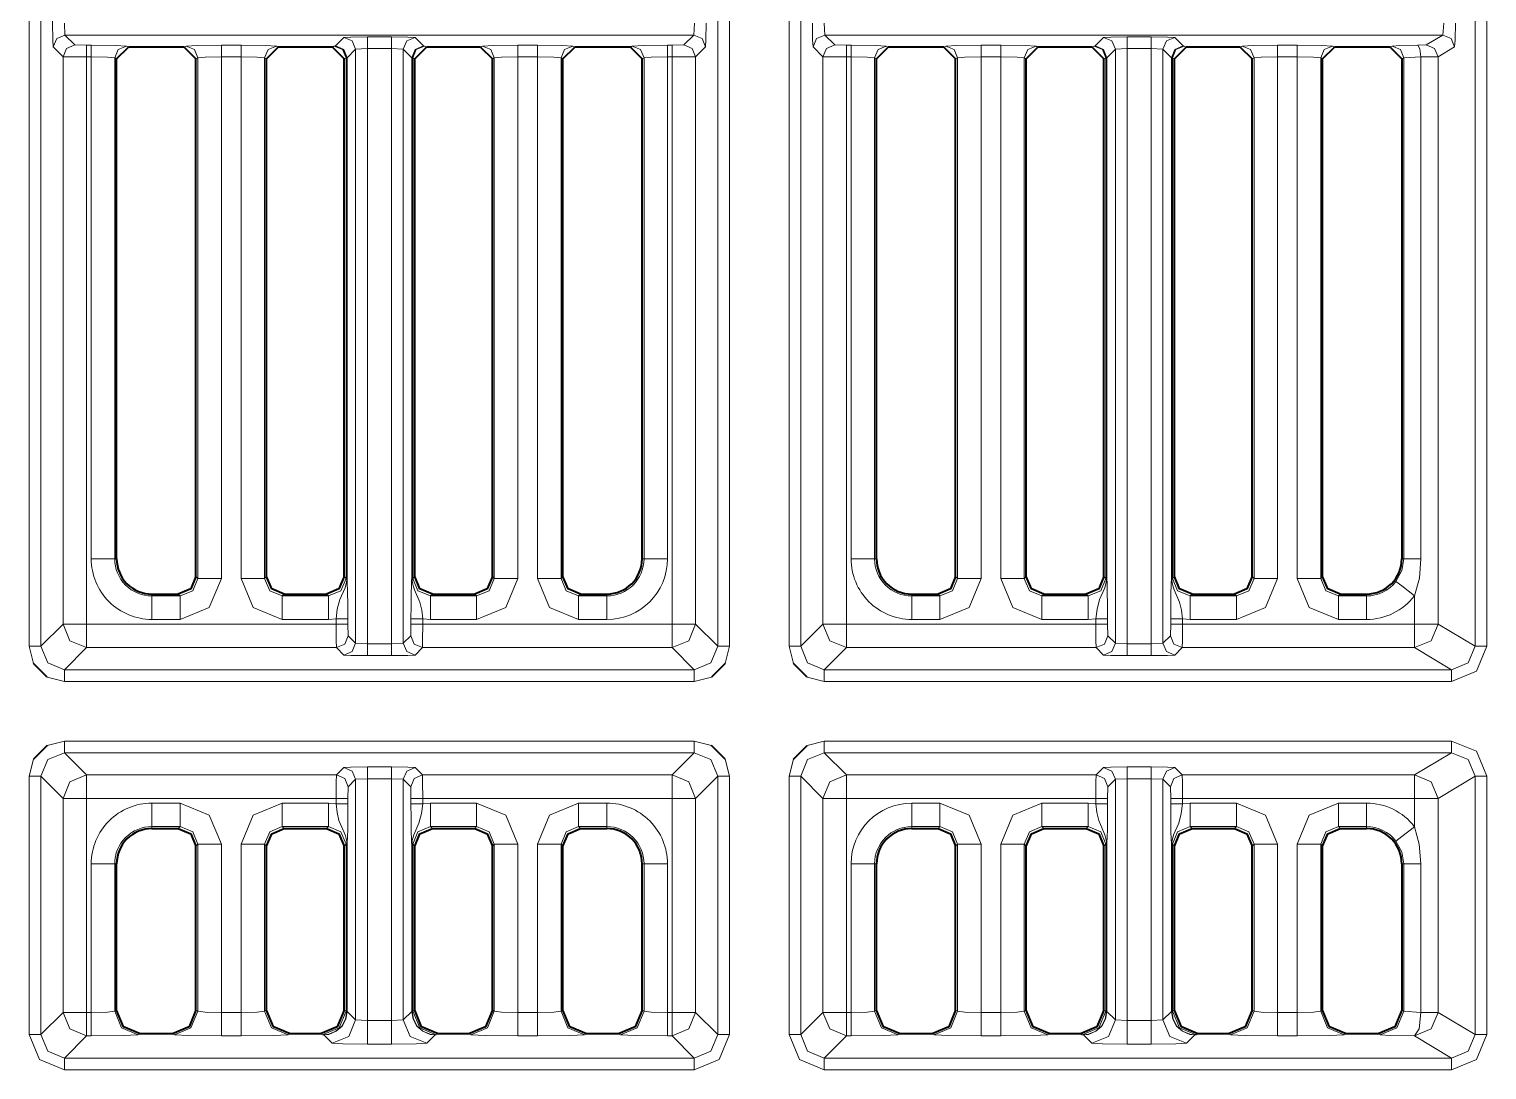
# Model space of a CAD drawing. Header units: millimetres. Extents: x 0 to 2941, y -405 to 1422.
# Drawn here: x 484.1 to 546, y 273.5 to 317.7 of the extents above; entities that cross this region are included whole.
import ezdxf

# ---------------------------------------------------------------- set-up
doc = ezdxf.new("R2010")
doc.units = ezdxf.units.MM
doc.layers.add('FINE', color=9, linetype='Continuous')
doc.layers.add('OUTLINE', color=7, linetype='Continuous')

msp = doc.modelspace()

# ---------------------------------------------------------------- linework, layer by layer
at = {"layer": 'FINE', "lineweight": 9}
for p, q in [((513.354, 346.178), (513.354, 291.453)), ((513.853, 291.453), (513.853, 346.033)), ((516.38, 346.033), (516.38, 291.453)), ((516.88, 291.453), (516.88, 346.178)), ((545.544, 346.179), (545.544, 291.452)), ((546.044, 291.452), (546.044, 346.179)), ((485.603, 317.428), (485.578, 317.927)), ((512.356, 317.927), (512.33, 317.428)), ((517.903, 317.428), (517.878, 317.927)), ((544.213, 317.927), (544.171, 317.428)), ((497.457, 317.323), (497.1, 316.966)), ((499.483, 317.348), (498.457, 317.348)), ((500.839, 316.966), (500.482, 317.323)), ((517.903, 317.428), (544.171, 317.428)), ((518.323, 317.008), (517.903, 317.428)), ((529.752, 317.323), (529.395, 316.966)), ((531.777, 317.348), (530.751, 317.348)), ((544.171, 317.428), (543.47, 317.008)), ((485.103, 316.928), (485.523, 316.508)), ((486.523, 316.995), (486.023, 317.008)), ((486.719, 316.995), (486.523, 316.995)), ((488.298, 316.917), (488.216, 316.958)), ((490.752, 316.958), (490.67, 316.917)), ((493.09, 316.995), (492.25, 316.995)), ((494.67, 316.917), (494.588, 316.958)), ((497.052, 316.958), (496.97, 316.917)), ((497.1, 316.966), (497.052, 316.958)), ((497.957, 316.823), (498.457, 316.849)), ((498.457, 291.556), (498.457, 316.849)), ((498.457, 316.849), (499.483, 316.849)), ((499.483, 316.849), (499.483, 291.556)), ((499.483, 316.849), (499.982, 316.823)), ((500.888, 316.958), (500.839, 316.966)), ((500.97, 316.917), (500.888, 316.958)), ((503.352, 316.958), (503.27, 316.917)), ((505.69, 316.995), (504.85, 316.995)), ((507.27, 316.917), (507.187, 316.958)), ((509.717, 316.958), (509.635, 316.917)), ((511.41, 316.995), (511.215, 316.995)), ((517.403, 316.928), (517.823, 316.508)), ((523.046, 316.958), (522.964, 316.917)), ((525.384, 316.995), (524.544, 316.995)), ((529.346, 316.958), (529.264, 316.917)), ((529.395, 316.966), (529.346, 316.958)), ((530.252, 316.823), (530.751, 316.849)), ((530.751, 291.556), (530.751, 316.849)), ((530.751, 316.849), (531.777, 316.849)), ((531.777, 316.849), (532.277, 316.823)), ((532.277, 291.582), (532.277, 316.823)), ((532.277, 316.823), (532.634, 316.466)), ((535.646, 316.958), (535.564, 316.917)), ((537.984, 316.995), (537.144, 316.995)), ((539.564, 316.917), (539.482, 316.958)), ((542.015, 316.96), (541.929, 316.917)), ((543.47, 317.008), (543.106, 316.995)), ((543.97, 316.507), (544.67, 316.928)), ((486.523, 316.495), (486.719, 316.495)), ((486.523, 292.397), (486.523, 316.495)), ((486.719, 316.495), (486.719, 295.172)), ((492.25, 316.495), (493.09, 316.495)), ((492.25, 294.34), (492.25, 316.495)), ((493.09, 316.495), (493.09, 294.34)), ((497.551, 316.458), (497.583, 316.466)), ((497.583, 316.466), (497.583, 294.34)), ((497.6, 294.34), (497.6, 316.466)), ((500.356, 294.34), (500.356, 316.466)), ((500.356, 316.466), (500.388, 316.458)), ((500.388, 316.458), (500.47, 316.417)), ((504.85, 294.34), (504.85, 316.495)), ((504.85, 316.495), (505.69, 316.495)), ((505.69, 316.495), (505.69, 294.34)), ((506.688, 316.458), (506.77, 316.417)), ((510.135, 316.417), (510.216, 316.458)), ((510.216, 316.458), (510.216, 295.172)), ((511.215, 316.495), (511.41, 316.495)), ((511.215, 295.172), (511.215, 316.495)), ((511.41, 316.495), (511.41, 292.397)), ((512.41, 292.397), (512.41, 316.508)), ((517.823, 316.508), (517.823, 292.397)), ((518.823, 316.495), (519.019, 316.495)), ((523.464, 316.417), (523.546, 316.458)), ((523.546, 316.458), (523.546, 294.34)), ((525.384, 316.495), (525.384, 294.34)), ((526.383, 294.34), (526.383, 316.458)), ((526.383, 316.458), (526.464, 316.417)), ((529.846, 316.458), (529.878, 316.466)), ((529.878, 316.466), (529.878, 294.34)), ((529.894, 294.34), (529.894, 316.466)), ((532.634, 316.466), (532.634, 294.34)), ((532.651, 294.34), (532.651, 316.466)), ((532.651, 316.466), (532.683, 316.458)), ((536.064, 316.417), (536.146, 316.458)), ((536.146, 316.458), (536.146, 294.34)), ((537.144, 294.34), (537.144, 316.495)), ((537.144, 316.495), (537.984, 316.495)), ((537.984, 316.495), (537.984, 294.34)), ((542.429, 316.417), (542.515, 316.46)), ((542.515, 316.46), (543.242, 316.496)), ((542.515, 316.46), (542.515, 295.172)), ((543.242, 316.496), (543.97, 316.507)), ((543.242, 295.172), (543.242, 316.496)), ((543.97, 292.397), (543.97, 316.507)), ((510.216, 295.172), (510.135, 295.172)), ((542.515, 295.172), (542.429, 295.172)), ((491.251, 294.34), (491.17, 294.421)), ((494.17, 294.421), (494.088, 294.34)), ((497.551, 294.34), (497.47, 294.421)), ((503.851, 294.34), (503.77, 294.421)), ((523.546, 294.34), (523.464, 294.421)), ((526.464, 294.421), (526.383, 294.34)), ((529.846, 294.34), (529.764, 294.421)), ((532.764, 294.421), (532.683, 294.34)), ((536.146, 294.34), (536.064, 294.421)), ((539.064, 294.421), (538.983, 294.34)), ((489.299, 293.591), (489.299, 293.672)), ((490.502, 293.591), (489.299, 293.591)), ((490.421, 293.672), (490.502, 293.591)), ((494.837, 293.591), (494.919, 293.672)), ((496.802, 293.591), (494.837, 293.591)), ((496.721, 293.672), (496.802, 293.591)), ((501.137, 293.591), (501.219, 293.672)), ((503.102, 293.591), (501.137, 293.591)), ((503.021, 293.672), (503.102, 293.591)), ((507.437, 293.591), (507.519, 293.672)), ((508.635, 293.591), (507.437, 293.591)), ((508.635, 293.672), (508.635, 293.591)), ((521.599, 293.591), (521.599, 293.672)), ((522.797, 293.591), (521.599, 293.591)), ((522.715, 293.672), (522.797, 293.591)), ((527.132, 293.591), (527.213, 293.672)), ((529.097, 293.591), (527.132, 293.591)), ((529.015, 293.672), (529.097, 293.591)), ((533.432, 293.591), (533.513, 293.672)), ((539.732, 293.591), (539.813, 293.672)), ((542.971, 293.595), (542.971, 292.397)), ((489.299, 292.592), (490.502, 292.592)), ((494.837, 292.592), (496.802, 292.592)), ((496.802, 292.592), (497.129, 292.623)), ((497.129, 292.623), (497.129, 292.397)), ((497.629, 292.397), (497.629, 292.623)), ((500.31, 292.623), (500.31, 292.397)), ((500.81, 292.397), (500.81, 292.623)), ((500.81, 292.623), (501.137, 292.592)), ((507.437, 292.592), (508.635, 292.592)), ((529.424, 292.623), (529.424, 292.397)), ((529.923, 292.397), (529.923, 292.623)), ((532.605, 292.623), (532.605, 292.397)), ((533.105, 292.623), (533.432, 292.592)), ((533.105, 292.397), (533.105, 292.623)), ((533.432, 292.592), (535.397, 292.592)), ((539.732, 292.592), (540.929, 292.592)), ((485.523, 292.397), (484.579, 291.453)), ((497.129, 292.397), (486.523, 292.397)), ((497.642, 291.897), (497.629, 292.397)), ((497.957, 291.582), (497.642, 291.897)), ((500.31, 292.397), (500.298, 291.897)), ((511.41, 292.397), (500.81, 292.397)), ((513.354, 291.453), (512.41, 292.397)), ((517.823, 292.397), (516.88, 291.453)), ((529.936, 291.897), (529.923, 292.397)), ((530.252, 291.582), (529.936, 291.897)), ((532.592, 291.897), (532.277, 291.582)), ((532.605, 292.397), (532.592, 291.897)), ((542.971, 292.397), (533.105, 292.397)), ((545.544, 291.452), (543.97, 292.397)), ((497.142, 291.397), (497.457, 291.082)), ((498.457, 291.556), (497.957, 291.582)), ((499.483, 291.556), (498.457, 291.556)), ((499.982, 291.582), (499.483, 291.556)), ((500.482, 291.082), (500.797, 291.397)), ((500.797, 291.397), (511.41, 291.397)), ((511.41, 291.397), (512.354, 290.453)), ((513.665, 290.726), (513.853, 291.453)), ((516.38, 291.453), (516.568, 290.726)), ((517.879, 290.453), (518.823, 291.397)), ((518.823, 291.397), (529.436, 291.397)), ((529.436, 291.397), (529.752, 291.082)), ((530.751, 291.556), (530.252, 291.582)), ((532.277, 291.582), (531.777, 291.556)), ((532.777, 291.082), (533.092, 291.397)), ((533.092, 291.397), (542.971, 291.397)), ((542.971, 291.397), (544.544, 290.453)), ((498.457, 291.056), (499.483, 291.056)), ((530.751, 291.056), (531.777, 291.056)), ((484.852, 290.141), (485.579, 289.954)), ((512.354, 290.453), (485.579, 290.453)), ((512.354, 289.954), (513.081, 290.141)), ((517.152, 290.141), (517.879, 289.954)), ((544.544, 290.453), (517.879, 290.453)), ((485.579, 289.954), (512.354, 289.954)), ((517.879, 289.954), (544.544, 289.954)), ((486.523, 285.984), (485.579, 286.927)), ((485.579, 286.927), (512.354, 286.927)), ((512.354, 286.927), (511.41, 285.984)), ((513.081, 287.239), (512.354, 287.427)), ((517.879, 287.427), (517.152, 287.239)), ((544.544, 287.427), (517.879, 287.427)), ((544.544, 286.927), (542.971, 285.984)), ((484.268, 286.655), (484.08, 285.928)), ((497.457, 286.299), (497.142, 285.984)), ((499.483, 286.325), (498.457, 286.325)), ((500.797, 285.984), (500.482, 286.299)), ((513.853, 285.928), (513.665, 286.655)), ((516.568, 286.655), (516.38, 285.928)), ((529.752, 286.299), (529.436, 285.984)), ((531.777, 286.325), (530.751, 286.325)), ((533.092, 285.984), (532.777, 286.299)), ((484.08, 285.928), (484.08, 274.953)), ((497.142, 285.984), (486.523, 285.984)), ((497.642, 285.484), (497.957, 285.799)), ((497.957, 285.799), (498.457, 285.825)), ((497.957, 285.799), (497.957, 275.581)), ((498.457, 275.543), (498.457, 285.825)), ((498.457, 285.825), (499.483, 285.825)), ((499.483, 285.825), (499.483, 275.543)), ((499.483, 285.825), (499.982, 285.799)), ((499.982, 285.799), (500.298, 285.484)), ((499.982, 275.581), (499.982, 285.799)), ((511.41, 285.984), (500.797, 285.984)), ((512.41, 284.984), (513.354, 285.928)), ((513.354, 285.928), (513.354, 274.953)), ((513.853, 274.953), (513.853, 285.928)), ((516.38, 285.928), (516.38, 274.953)), ((529.436, 285.984), (518.823, 285.984)), ((529.936, 285.484), (530.252, 285.799)), ((530.252, 285.799), (530.751, 285.825)), ((530.252, 285.799), (530.252, 275.581)), ((530.751, 285.825), (531.777, 285.825)), ((530.751, 275.543), (530.751, 285.825)), ((531.777, 285.825), (531.777, 275.543)), ((531.777, 285.825), (532.277, 285.799)), ((532.277, 285.799), (532.592, 285.484)), ((532.277, 275.581), (532.277, 285.799)), ((542.971, 285.984), (533.092, 285.984)), ((545.544, 285.928), (545.544, 274.952)), ((546.044, 274.952), (546.044, 285.928)), ((500.298, 285.484), (500.31, 284.984)), ((529.923, 284.984), (529.936, 285.484)), ((532.592, 285.484), (532.605, 284.984)), ((485.523, 284.984), (485.523, 275.897)), ((486.523, 284.984), (497.129, 284.984)), ((486.523, 275.897), (486.523, 284.984)), ((490.502, 284.788), (489.299, 284.788)), ((496.802, 284.788), (494.837, 284.788)), ((497.129, 284.757), (496.802, 284.788)), ((497.129, 284.984), (497.129, 284.757)), ((500.31, 284.984), (500.31, 284.757)), ((500.81, 284.757), (500.81, 284.984)), ((508.635, 284.788), (507.437, 284.788)), ((512.41, 275.897), (512.41, 284.984)), ((517.823, 284.984), (517.823, 275.897)), ((529.097, 284.788), (527.132, 284.788)), ((529.424, 284.757), (529.097, 284.788)), ((529.424, 284.984), (529.424, 284.757)), ((529.923, 284.757), (529.923, 284.984)), ((533.105, 284.757), (533.105, 284.984)), ((533.432, 284.788), (533.105, 284.757)), ((535.397, 284.788), (533.432, 284.788)), ((540.929, 284.788), (539.732, 284.788)), ((490.502, 283.79), (490.421, 283.708)), ((494.919, 283.708), (494.837, 283.79)), ((494.837, 283.79), (496.802, 283.79)), ((496.802, 283.79), (496.721, 283.708)), ((501.219, 283.708), (501.137, 283.79)), ((501.137, 283.79), (503.102, 283.79)), ((503.102, 283.79), (503.021, 283.708)), ((507.519, 283.708), (507.437, 283.79)), ((507.437, 283.79), (508.635, 283.79)), ((508.635, 283.79), (508.635, 283.708)), ((527.213, 283.708), (527.132, 283.79)), ((539.813, 283.708), (539.732, 283.79)), ((539.732, 283.79), (540.929, 283.79)), ((540.929, 283.79), (540.929, 283.708)), ((491.17, 282.959), (491.251, 283.041)), ((491.251, 283.041), (491.251, 275.946)), ((492.25, 275.897), (492.25, 283.041)), ((493.09, 283.041), (493.09, 275.897)), ((494.088, 283.041), (494.17, 282.959)), ((494.088, 275.946), (494.088, 283.041)), ((497.583, 283.041), (497.583, 275.939)), ((497.6, 275.939), (497.6, 283.041)), ((500.34, 283.041), (500.34, 275.939)), ((500.388, 275.946), (500.388, 283.041)), ((500.388, 283.041), (500.47, 282.959)), ((503.77, 282.959), (503.851, 283.041)), ((503.851, 283.041), (503.851, 275.946)), ((506.688, 283.041), (506.77, 282.959)), ((506.688, 275.946), (506.688, 283.041)), ((523.464, 282.959), (523.546, 283.041)), ((525.384, 283.041), (525.384, 275.897)), ((529.764, 282.959), (529.846, 283.041)), ((529.846, 283.041), (529.846, 275.946)), ((529.878, 283.041), (529.878, 275.939)), ((529.894, 275.939), (529.894, 283.041)), ((532.634, 283.041), (532.634, 275.939)), ((532.651, 275.939), (532.651, 283.041)), ((532.683, 283.041), (532.764, 282.959)), ((532.683, 275.946), (532.683, 283.041)), ((536.064, 282.959), (536.146, 283.041)), ((536.146, 283.041), (536.146, 275.946)), ((537.984, 283.041), (537.984, 275.897)), ((538.983, 283.041), (539.064, 282.959)), ((538.983, 275.946), (538.983, 283.041)), ((486.719, 282.208), (486.719, 275.897)), ((487.717, 282.208), (487.799, 282.208)), ((487.717, 275.946), (487.717, 282.208)), ((510.135, 282.208), (510.216, 282.208)), ((510.216, 282.208), (510.216, 275.946)), ((519.019, 282.208), (519.019, 275.897)), ((520.017, 282.208), (520.099, 282.208)), ((520.017, 275.946), (520.017, 282.208)), ((542.429, 282.208), (542.515, 282.208)), ((542.515, 282.208), (542.515, 275.944)), ((543.242, 275.897), (543.242, 282.208)), ((485.523, 275.897), (484.579, 274.953)), ((486.719, 275.897), (486.523, 275.897)), ((487.799, 275.987), (487.717, 275.946)), ((491.251, 275.946), (491.17, 275.987)), ((493.09, 275.897), (492.25, 275.897)), ((494.17, 275.987), (494.088, 275.946)), ((497.551, 275.946), (497.47, 275.987)), ((497.583, 275.935), (497.551, 275.946)), ((497.583, 275.939), (497.583, 275.935)), ((497.6, 275.933), (497.6, 275.939)), ((497.957, 275.581), (497.6, 275.939)), ((500.34, 275.939), (499.982, 275.581)), ((500.388, 275.946), (500.356, 275.935)), ((500.356, 275.935), (500.356, 275.939)), ((500.47, 275.987), (500.388, 275.946)), ((503.851, 275.946), (503.77, 275.987)), ((506.77, 275.987), (506.688, 275.946)), ((510.216, 275.946), (510.135, 275.987)), ((513.354, 274.953), (512.41, 275.897)), ((517.823, 275.897), (516.88, 274.953)), ((519.019, 275.897), (518.823, 275.897)), ((520.099, 275.987), (520.017, 275.946)), ((526.464, 275.987), (526.383, 275.946)), ((529.846, 275.946), (529.764, 275.987)), ((530.252, 275.581), (529.894, 275.939)), ((532.634, 275.939), (532.277, 275.581)), ((532.634, 275.939), (532.634, 275.933)), ((532.683, 275.946), (532.651, 275.935)), ((532.651, 275.935), (532.651, 275.939)), ((532.764, 275.987), (532.683, 275.946)), ((536.146, 275.946), (536.064, 275.987)), ((539.064, 275.987), (538.983, 275.946)), ((542.515, 275.944), (542.429, 275.987)), ((543.242, 275.897), (542.515, 275.944)), ((545.544, 274.952), (543.97, 275.897)), ((498.457, 275.543), (497.957, 275.581)), ((499.483, 275.543), (498.457, 275.543)), ((499.982, 275.581), (499.483, 275.543)), ((530.751, 275.543), (530.252, 275.581)), ((531.777, 275.543), (530.751, 275.543)), ((532.277, 275.581), (531.777, 275.543)), ((486.523, 274.897), (486.719, 274.897)), ((488.716, 274.947), (488.799, 274.988)), ((490.17, 274.988), (490.252, 274.947)), ((492.25, 274.897), (493.09, 274.897)), ((495.087, 274.947), (495.17, 274.988)), ((496.47, 274.988), (496.552, 274.947)), ((496.552, 274.947), (496.601, 274.937)), ((496.601, 274.937), (496.957, 274.582)), ((498.457, 274.543), (499.483, 274.543)), ((500.982, 274.582), (501.338, 274.937)), ((501.338, 274.937), (501.387, 274.947)), ((501.387, 274.947), (501.47, 274.988)), ((502.77, 274.988), (502.852, 274.947)), ((504.85, 274.897), (505.69, 274.897)), ((507.687, 274.947), (507.77, 274.988)), ((509.135, 274.988), (509.217, 274.947)), ((511.215, 274.897), (511.41, 274.897)), ((511.41, 274.897), (512.354, 273.953)), ((517.879, 273.953), (518.823, 274.897)), ((521.016, 274.947), (521.099, 274.988)), ((522.464, 274.988), (522.547, 274.947)), ((524.544, 274.897), (525.384, 274.897)), ((527.382, 274.947), (527.464, 274.988)), ((528.764, 274.988), (528.847, 274.947)), ((528.847, 274.947), (528.896, 274.937)), ((528.896, 274.937), (529.252, 274.582)), ((530.751, 274.543), (531.777, 274.543)), ((533.277, 274.582), (533.633, 274.937)), ((533.633, 274.937), (533.681, 274.947)), ((533.681, 274.947), (533.764, 274.988)), ((535.064, 274.988), (535.147, 274.947)), ((537.144, 274.897), (537.984, 274.897)), ((539.982, 274.947), (540.064, 274.988)), ((541.429, 274.988), (541.516, 274.945)), ((542.971, 274.897), (544.544, 273.953)), ((544.544, 273.953), (517.879, 273.953)), ((485.579, 273.453), (512.354, 273.453))]:
    msp.add_line(p, q, dxfattribs=at)
for points in [[(484.08, 346.033), (484.08, 291.453), (484.268, 290.726)], [(484.579, 291.453), (484.579, 346.178), (485.523, 345.234), (485.523, 320.373)], [(485.078, 318.953), (485.078, 317.927), (485.085, 317.23), (485.103, 316.928)], [(512.41, 316.508), (512.83, 316.928), (512.848, 317.23), (512.855, 317.927)], [(517.378, 317.927), (517.385, 317.23), (517.403, 316.928)], [(544.67, 316.928), (544.7, 317.23), (544.713, 317.927)], [(485.103, 316.928), (485.25, 317.281), (485.603, 317.428)], [(486.023, 317.008), (485.603, 317.428), (512.33, 317.428)], [(498.457, 317.348), (497.759, 317.341), (497.457, 317.323)], [(497.457, 317.323), (497.81, 317.176), (497.957, 316.823)], [(498.457, 317.348), (498.457, 317.197), (498.457, 316.849)], [(499.483, 317.348), (499.483, 317.197), (499.483, 316.849)], [(500.482, 317.323), (500.18, 317.341), (499.483, 317.348)], [(500.482, 317.323), (500.129, 317.176), (499.982, 316.823)], [(512.33, 317.428), (511.91, 317.008), (511.41, 316.995)], [(512.33, 317.428), (512.683, 317.281), (512.83, 316.928)], [(517.903, 317.428), (517.55, 317.281), (517.403, 316.928)], [(530.751, 317.348), (530.054, 317.341), (529.752, 317.323)], [(530.252, 316.823), (530.105, 317.176), (529.752, 317.323)], [(530.751, 316.849), (530.751, 317.197), (530.751, 317.348)], [(531.777, 316.849), (531.777, 317.197), (531.777, 317.348)], [(533.134, 316.966), (532.777, 317.323), (532.475, 317.341), (531.777, 317.348)], [(532.277, 316.823), (532.424, 317.176), (532.777, 317.323)], [(544.171, 317.428), (544.524, 317.281), (544.67, 316.928)], [(485.523, 316.508), (485.67, 316.861), (486.023, 317.008)], [(486.523, 316.495), (486.523, 316.844), (486.523, 316.995)], [(486.719, 316.495), (486.719, 316.844), (486.719, 316.995)], [(488.216, 316.958), (487.751, 316.984), (486.719, 316.995)], [(487.717, 316.458), (487.864, 316.811), (488.216, 316.958)], [(492.25, 316.995), (491.217, 316.984), (490.752, 316.958)], [(491.251, 316.458), (491.104, 316.811), (490.752, 316.958)], [(492.25, 316.495), (492.25, 316.844), (492.25, 316.995)], [(493.09, 316.495), (493.09, 316.844), (493.09, 316.995)], [(494.588, 316.958), (494.122, 316.984), (493.09, 316.995)], [(494.088, 316.458), (494.235, 316.811), (494.588, 316.958)], [(497.052, 316.958), (497.405, 316.811), (497.551, 316.458)], [(497.1, 316.966), (497.44, 316.818), (497.583, 316.466)], [(497.1, 316.966), (497.453, 316.819), (497.6, 316.466)], [(497.6, 316.466), (497.957, 316.823), (497.957, 291.582)], [(500.298, 291.897), (499.982, 291.582), (499.982, 316.823)], [(499.982, 316.823), (500.34, 316.466), (500.34, 294.34)], [(500.839, 316.966), (500.486, 316.819), (500.34, 316.466)], [(500.839, 316.966), (500.499, 316.818), (500.356, 316.466)], [(500.888, 316.958), (500.535, 316.811), (500.388, 316.458)], [(504.85, 316.995), (503.817, 316.984), (503.352, 316.958)], [(503.352, 316.958), (503.704, 316.811), (503.851, 316.458)], [(504.85, 316.995), (504.85, 316.844), (504.85, 316.495)], [(505.69, 316.995), (505.69, 316.844), (505.69, 316.495)], [(507.187, 316.958), (506.722, 316.984), (505.69, 316.995)], [(507.187, 316.958), (506.835, 316.811), (506.688, 316.458)], [(511.215, 316.995), (510.182, 316.984), (509.717, 316.958)], [(510.216, 316.458), (510.07, 316.811), (509.717, 316.958)], [(511.215, 316.495), (511.215, 316.844), (511.215, 316.995)], [(511.41, 316.995), (511.41, 316.844), (511.41, 316.495)], [(511.91, 317.008), (512.263, 316.861), (512.41, 316.508)], [(518.323, 317.008), (517.97, 316.861), (517.823, 316.508)], [(519.019, 316.995), (518.823, 316.995), (518.323, 317.008)], [(518.823, 316.995), (518.823, 316.844), (518.823, 316.495)], [(519.019, 316.995), (519.019, 316.844), (519.019, 316.495)], [(520.599, 316.917), (520.517, 316.958), (520.051, 316.984), (519.019, 316.995)], [(520.517, 316.958), (520.164, 316.811), (520.017, 316.458)], [(524.544, 316.995), (523.512, 316.984), (523.046, 316.958)], [(523.546, 316.458), (523.399, 316.811), (523.046, 316.958)], [(524.544, 316.995), (524.544, 316.844), (524.544, 316.495)], [(525.384, 316.995), (525.384, 316.844), (525.384, 316.495)], [(526.964, 316.917), (526.882, 316.958), (526.417, 316.984), (525.384, 316.995)], [(526.882, 316.958), (526.529, 316.811), (526.383, 316.458)], [(529.846, 316.458), (529.699, 316.811), (529.346, 316.958)], [(529.878, 316.466), (529.735, 316.818), (529.395, 316.966)], [(529.894, 316.466), (529.748, 316.819), (529.395, 316.966)], [(529.894, 316.466), (530.252, 316.823), (530.252, 291.582)], [(531.777, 316.849), (531.777, 291.556), (530.751, 291.556)], [(532.634, 316.466), (532.781, 316.819), (533.134, 316.966)], [(532.651, 316.466), (532.794, 316.818), (533.134, 316.966)], [(532.683, 316.458), (532.829, 316.811), (533.182, 316.958)], [(533.264, 316.917), (533.182, 316.958), (533.134, 316.966)], [(537.144, 316.995), (536.112, 316.984), (535.646, 316.958)], [(535.646, 316.958), (535.999, 316.811), (536.146, 316.458)], [(537.144, 316.995), (537.144, 316.844), (537.144, 316.495)], [(537.984, 316.995), (537.984, 316.844), (537.984, 316.495)], [(539.482, 316.958), (539.017, 316.984), (537.984, 316.995)], [(539.482, 316.958), (539.129, 316.811), (538.983, 316.458)], [(543.106, 316.995), (542.341, 316.982), (542.015, 316.96)], [(542.015, 316.96), (542.368, 316.813), (542.515, 316.46)], [(543.106, 316.995), (543.201, 316.845), (543.242, 316.496)], [(543.47, 317.008), (543.823, 316.861), (543.97, 316.507)], [(485.523, 316.508), (485.523, 292.397), (485.825, 292.397), (486.523, 292.397)], [(485.523, 316.508), (485.825, 316.499), (486.523, 316.495)], [(486.719, 316.495), (487.407, 316.484), (487.717, 316.458)], [(487.799, 295.172), (487.717, 295.172), (487.717, 316.458), (487.799, 316.417)], [(491.17, 316.417), (491.251, 316.458), (491.251, 294.34)], [(491.251, 316.458), (491.561, 316.484), (492.25, 316.495)], [(493.09, 316.495), (493.778, 316.484), (494.088, 316.458)], [(494.088, 294.34), (494.088, 316.458), (494.17, 316.417)], [(497.47, 316.417), (497.551, 316.458), (497.551, 294.34)], [(497.583, 316.466), (497.595, 316.466), (497.6, 316.466)], [(500.34, 316.466), (500.344, 316.466), (500.356, 316.466)], [(500.47, 294.421), (500.388, 294.34), (500.388, 316.458)], [(503.77, 316.417), (503.851, 316.458), (503.851, 294.34)], [(503.851, 316.458), (504.161, 316.484), (504.85, 316.495)], [(505.69, 316.495), (506.378, 316.484), (506.688, 316.458)], [(506.77, 294.421), (506.688, 294.34), (506.688, 316.458)], [(510.216, 316.458), (510.526, 316.484), (511.215, 316.495)], [(511.41, 316.495), (512.108, 316.499), (512.41, 316.508)], [(517.823, 316.508), (518.125, 316.499), (518.823, 316.495)], [(529.424, 292.397), (518.823, 292.397), (518.823, 316.495)], [(519.019, 316.495), (519.707, 316.484), (520.017, 316.458)], [(520.099, 295.172), (520.017, 295.172), (520.017, 316.458), (520.099, 316.417)], [(523.546, 316.458), (523.856, 316.484), (524.544, 316.495)], [(524.544, 294.34), (524.544, 316.495), (525.384, 316.495)], [(525.384, 316.495), (526.073, 316.484), (526.383, 316.458)], [(529.764, 316.417), (529.846, 316.458), (529.846, 294.34)], [(529.878, 316.466), (529.889, 316.466), (529.894, 316.466)], [(532.634, 316.466), (532.639, 316.466), (532.651, 316.466)], [(532.683, 294.34), (532.683, 316.458), (532.764, 316.417)], [(536.146, 316.458), (536.456, 316.484), (537.144, 316.495)], [(537.984, 316.495), (538.673, 316.484), (538.983, 316.458)], [(538.983, 294.34), (538.983, 316.458), (539.064, 316.417)], [(486.719, 295.172), (487.407, 295.172), (487.717, 295.172)], [(511.215, 295.172), (510.526, 295.172), (510.216, 295.172)], [(519.019, 295.172), (519.707, 295.172), (520.017, 295.172)], [(542.515, 295.172), (542.431, 294.669), (542.181, 294.205)], [(543.242, 295.172), (542.732, 295.172), (542.515, 295.172)], [(542.971, 293.595), (543.174, 294.352), (543.242, 295.172)], [(491.251, 294.34), (491.033, 293.809), (490.502, 293.591)], [(490.502, 292.592), (491.738, 293.104), (492.25, 294.34)], [(492.25, 294.34), (491.561, 294.34), (491.251, 294.34)], [(493.09, 294.34), (493.778, 294.34), (494.088, 294.34)], [(493.09, 294.34), (493.601, 293.104), (494.837, 292.592)], [(494.837, 293.591), (494.306, 293.809), (494.088, 294.34)], [(497.551, 294.34), (497.333, 293.809), (496.802, 293.591)], [(497.583, 294.34), (497.581, 294.27), (497.572, 294.183), (497.512, 293.943), (497.29, 293.443), (497.179, 293.03), (497.129, 292.623)], [(497.551, 294.34), (497.562, 294.34), (497.583, 294.34)], [(497.583, 294.34), (497.595, 294.34), (497.6, 294.34)], [(497.629, 292.623), (497.626, 293.215), (497.616, 293.763), (497.604, 294.171), (497.6, 294.279), (497.6, 294.313), (497.6, 294.34)], [(500.34, 294.34), (500.34, 294.327), (500.339, 294.3), (500.338, 294.241), (500.336, 294.192), (500.334, 294.117), (500.32, 293.624), (500.313, 293.153), (500.31, 292.623)], [(500.356, 294.34), (500.344, 294.34), (500.34, 294.34)], [(500.356, 294.34), (500.377, 294.34), (500.388, 294.34)], [(500.81, 292.623), (500.767, 292.987), (500.689, 293.33), (500.465, 293.848), (500.413, 293.984), (500.384, 294.091), (500.361, 294.237), (500.357, 294.307), (500.356, 294.34)], [(501.137, 293.591), (500.606, 293.809), (500.388, 294.34)], [(501.137, 292.592), (503.102, 292.592), (504.338, 293.104), (504.85, 294.34)], [(503.851, 294.34), (503.633, 293.809), (503.102, 293.591)], [(503.851, 294.34), (504.161, 294.34), (504.85, 294.34)], [(506.688, 294.34), (506.378, 294.34), (505.69, 294.34)], [(505.69, 294.34), (506.201, 293.104), (507.437, 292.592)], [(507.437, 293.591), (506.906, 293.809), (506.688, 294.34)], [(521.599, 292.592), (522.797, 292.592), (524.033, 293.104), (524.544, 294.34)], [(523.546, 294.34), (523.327, 293.809), (522.797, 293.591)], [(524.544, 294.34), (523.856, 294.34), (523.546, 294.34)], [(525.384, 294.34), (526.073, 294.34), (526.383, 294.34)], [(525.384, 294.34), (525.896, 293.104), (527.132, 292.592)], [(527.132, 293.591), (526.601, 293.809), (526.383, 294.34)], [(529.846, 294.34), (529.628, 293.809), (529.097, 293.591)], [(529.878, 294.34), (529.875, 294.27), (529.866, 294.183), (529.807, 293.943), (529.585, 293.443), (529.474, 293.03), (529.424, 292.623)], [(529.846, 294.34), (529.856, 294.34), (529.878, 294.34)], [(529.878, 294.34), (529.889, 294.34), (529.894, 294.34)], [(529.923, 292.623), (529.92, 293.215), (529.911, 293.763), (529.898, 294.171), (529.895, 294.279), (529.894, 294.313), (529.894, 294.34)], [(532.634, 294.34), (532.634, 294.327), (532.634, 294.3), (532.633, 294.241), (532.631, 294.192), (532.628, 294.117), (532.614, 293.624), (532.608, 293.153), (532.605, 292.623)], [(532.651, 294.34), (532.639, 294.34), (532.634, 294.34)], [(533.105, 292.623), (533.062, 292.987), (532.984, 293.33), (532.759, 293.848), (532.708, 293.984), (532.679, 294.091), (532.656, 294.237), (532.651, 294.307), (532.651, 294.34)], [(532.651, 294.34), (532.672, 294.34), (532.683, 294.34)], [(533.432, 293.591), (532.901, 293.809), (532.683, 294.34)], [(536.146, 294.34), (535.928, 293.809), (535.397, 293.591)], [(535.397, 292.592), (536.633, 293.104), (537.144, 294.34)], [(536.146, 294.34), (536.456, 294.34), (537.144, 294.34)], [(538.983, 294.34), (538.673, 294.34), (537.984, 294.34)], [(537.984, 294.34), (538.496, 293.104), (539.732, 292.592)], [(539.732, 293.591), (539.201, 293.809), (538.983, 294.34)], [(542.971, 293.595), (542.426, 294.015), (542.181, 294.205)], [(489.299, 292.592), (489.299, 293.281), (489.299, 293.591)], [(490.502, 292.592), (490.502, 293.281), (490.502, 293.591)], [(494.837, 293.591), (494.837, 293.281), (494.837, 292.592)], [(496.802, 293.591), (496.802, 293.281), (496.802, 292.592)], [(501.137, 293.591), (501.137, 293.281), (501.137, 292.592)], [(503.102, 293.591), (503.102, 293.281), (503.102, 292.592)], [(507.437, 293.591), (507.437, 293.281), (507.437, 292.592)], [(508.635, 292.592), (508.635, 293.281), (508.635, 293.591)], [(521.599, 292.592), (521.599, 293.281), (521.599, 293.591)], [(522.797, 292.592), (522.797, 293.281), (522.797, 293.591)], [(527.132, 293.591), (527.132, 293.281), (527.132, 292.592)], [(529.097, 293.591), (529.097, 293.281), (529.097, 292.592)], [(535.315, 293.672), (535.397, 293.591), (533.432, 293.591)], [(533.432, 293.591), (533.432, 293.281), (533.432, 292.592)], [(535.397, 293.591), (535.397, 293.281), (535.397, 292.592)], [(540.929, 293.672), (540.929, 293.591), (539.732, 293.591)], [(539.732, 293.591), (539.732, 293.281), (539.732, 292.592)], [(540.929, 293.591), (540.929, 293.281), (540.929, 292.592)], [(497.129, 292.623), (497.478, 292.623), (497.629, 292.623)], [(500.81, 292.623), (500.461, 292.623), (500.31, 292.623)], [(527.132, 292.592), (529.097, 292.592), (529.424, 292.623)], [(529.424, 292.623), (529.773, 292.623), (529.923, 292.623)], [(533.105, 292.623), (532.756, 292.623), (532.605, 292.623)], [(485.523, 292.397), (485.816, 291.69), (486.523, 291.397)], [(486.523, 291.397), (486.523, 291.699), (486.523, 292.397)], [(497.129, 292.397), (497.478, 292.397), (497.629, 292.397)], [(497.129, 292.397), (497.133, 291.699), (497.142, 291.397)], [(497.142, 291.397), (497.495, 291.544), (497.642, 291.897)], [(500.797, 291.397), (500.444, 291.544), (500.298, 291.897)], [(500.81, 292.397), (500.461, 292.397), (500.31, 292.397)], [(500.797, 291.397), (500.806, 291.699), (500.81, 292.397)], [(511.41, 291.397), (512.117, 291.69), (512.41, 292.397)], [(511.41, 292.397), (512.108, 292.397), (512.41, 292.397)], [(511.41, 291.397), (511.41, 291.699), (511.41, 292.397)], [(517.823, 292.397), (518.116, 291.69), (518.823, 291.397)], [(517.823, 292.397), (518.125, 292.397), (518.823, 292.397)], [(518.823, 291.397), (518.823, 291.699), (518.823, 292.397)], [(529.424, 292.397), (529.773, 292.397), (529.923, 292.397)], [(529.424, 292.397), (529.427, 291.699), (529.436, 291.397)], [(529.436, 291.397), (529.79, 291.544), (529.936, 291.897)], [(533.092, 291.397), (532.739, 291.544), (532.592, 291.897)], [(533.105, 292.397), (532.756, 292.397), (532.605, 292.397)], [(533.092, 291.397), (533.101, 291.699), (533.105, 292.397)], [(542.971, 291.397), (543.677, 291.69), (543.97, 292.397)], [(542.971, 291.397), (542.971, 291.699), (542.971, 292.397)], [(543.97, 292.397), (543.662, 292.397), (542.971, 292.397)], [(484.579, 291.453), (484.429, 291.453), (484.08, 291.453)], [(485.579, 290.453), (484.872, 290.746), (484.579, 291.453)], [(485.579, 290.453), (486.523, 291.397), (497.142, 291.397)], [(497.457, 291.082), (497.81, 291.228), (497.957, 291.582)], [(498.457, 291.056), (498.457, 291.207), (498.457, 291.556)], [(499.483, 291.056), (499.483, 291.207), (499.483, 291.556)], [(500.482, 291.082), (500.129, 291.228), (499.982, 291.582)], [(513.354, 291.453), (513.061, 290.746), (512.354, 290.453)], [(513.853, 291.453), (513.504, 291.453), (513.354, 291.453)], [(516.38, 291.453), (516.729, 291.453), (516.88, 291.453)], [(517.879, 290.453), (517.172, 290.746), (516.88, 291.453)], [(529.752, 291.082), (530.105, 291.228), (530.252, 291.582)], [(530.751, 291.056), (530.751, 291.207), (530.751, 291.556)], [(531.777, 291.056), (531.777, 291.207), (531.777, 291.556)], [(532.777, 291.082), (532.424, 291.228), (532.277, 291.582)], [(545.544, 291.452), (545.252, 290.746), (544.544, 290.453)], [(544.544, 289.954), (545.605, 290.392), (546.044, 291.452)], [(546.044, 291.452), (545.698, 291.452), (545.544, 291.452)], [(497.457, 291.082), (497.759, 291.064), (498.457, 291.056)], [(499.483, 291.056), (500.18, 291.064), (500.482, 291.082)], [(529.752, 291.082), (530.054, 291.064), (530.751, 291.056)], [(531.777, 291.056), (532.475, 291.064), (532.777, 291.082)], [(485.579, 289.954), (485.579, 290.303), (485.579, 290.453)], [(512.354, 289.954), (512.354, 290.303), (512.354, 290.453)], [(517.879, 289.954), (517.879, 290.303), (517.879, 290.453)], [(544.544, 289.954), (544.544, 290.303), (544.544, 290.453)], [(484.579, 285.928), (484.872, 286.635), (485.579, 286.927)], [(512.354, 287.427), (485.579, 287.427), (484.852, 287.239)], [(485.579, 286.927), (485.579, 287.078), (485.579, 287.427)], [(512.354, 286.927), (512.354, 287.078), (512.354, 287.427)], [(512.354, 286.927), (513.061, 286.635), (513.354, 285.928)], [(516.88, 285.928), (517.172, 286.635), (517.879, 286.927)], [(517.879, 286.927), (517.879, 287.078), (517.879, 287.427)], [(518.823, 285.984), (517.879, 286.927), (544.544, 286.927)], [(544.544, 286.927), (544.544, 287.078), (544.544, 287.427)], [(546.044, 285.928), (545.605, 286.989), (544.544, 287.427)], [(544.544, 286.927), (545.252, 286.635), (545.544, 285.928)], [(498.457, 286.325), (497.759, 286.317), (497.457, 286.299)], [(497.957, 285.799), (497.81, 286.152), (497.457, 286.299)], [(498.457, 285.825), (498.457, 286.174), (498.457, 286.325)], [(499.483, 285.825), (499.483, 286.174), (499.483, 286.325)], [(500.482, 286.299), (500.18, 286.317), (499.483, 286.325)], [(500.482, 286.299), (500.129, 286.152), (499.982, 285.799)], [(530.751, 286.325), (530.054, 286.317), (529.752, 286.299)], [(530.252, 285.799), (530.105, 286.152), (529.752, 286.299)], [(530.751, 285.825), (530.751, 286.174), (530.751, 286.325)], [(531.777, 285.825), (531.777, 286.174), (531.777, 286.325)], [(532.777, 286.299), (532.475, 286.317), (531.777, 286.325)], [(532.777, 286.299), (532.424, 286.152), (532.277, 285.799)], [(484.579, 285.928), (484.429, 285.928), (484.08, 285.928)], [(484.579, 274.953), (484.579, 285.928), (485.523, 284.984)], [(486.523, 285.984), (485.816, 285.691), (485.523, 284.984)], [(486.523, 284.984), (486.523, 285.682), (486.523, 285.984)], [(497.142, 285.984), (497.133, 285.682), (497.129, 284.984)], [(497.642, 285.484), (497.495, 285.837), (497.142, 285.984)], [(500.797, 285.984), (500.444, 285.837), (500.298, 285.484)], [(500.81, 284.984), (500.806, 285.682), (500.797, 285.984)], [(512.41, 284.984), (512.117, 285.691), (511.41, 285.984)], [(511.41, 284.984), (511.41, 285.682), (511.41, 285.984)], [(513.853, 285.928), (513.504, 285.928), (513.354, 285.928)], [(516.38, 285.928), (516.729, 285.928), (516.88, 285.928)], [(516.88, 274.953), (516.88, 285.928), (517.823, 284.984)], [(518.823, 285.984), (518.116, 285.691), (517.823, 284.984)], [(518.823, 284.984), (518.823, 285.682), (518.823, 285.984)], [(529.436, 285.984), (529.427, 285.682), (529.424, 284.984)], [(529.936, 285.484), (529.79, 285.837), (529.436, 285.984)], [(533.092, 285.984), (532.739, 285.837), (532.592, 285.484)], [(533.105, 284.984), (533.101, 285.682), (533.092, 285.984)], [(543.97, 284.984), (543.677, 285.69), (542.971, 285.984)], [(542.971, 284.984), (542.971, 285.682), (542.971, 285.984)], [(543.97, 275.897), (543.97, 284.984), (545.544, 285.928)], [(545.544, 285.928), (545.698, 285.928), (546.044, 285.928)], [(497.629, 284.757), (497.629, 284.984), (497.642, 285.484)], [(485.523, 284.984), (485.825, 284.984), (486.523, 284.984)], [(489.299, 283.79), (489.299, 284.1), (489.299, 284.788)], [(490.502, 283.79), (490.502, 284.1), (490.502, 284.788)], [(492.25, 283.041), (491.738, 284.277), (490.502, 284.788)], [(494.837, 284.788), (493.601, 284.277), (493.09, 283.041)], [(494.837, 284.788), (494.837, 284.1), (494.837, 283.79)], [(496.802, 284.788), (496.802, 284.1), (496.802, 283.79)], [(497.629, 284.984), (497.478, 284.984), (497.129, 284.984)], [(497.629, 284.757), (497.478, 284.757), (497.129, 284.757)], [(497.129, 284.757), (497.172, 284.394), (497.25, 284.051), (497.475, 283.533), (497.526, 283.396), (497.555, 283.289), (497.578, 283.143), (497.583, 283.074), (497.583, 283.041)], [(497.6, 283.041), (497.6, 283.054), (497.6, 283.081), (497.601, 283.14), (497.603, 283.189), (497.605, 283.263), (497.62, 283.757), (497.627, 284.227), (497.629, 284.757)], [(500.81, 284.984), (500.461, 284.984), (500.31, 284.984)], [(500.81, 284.757), (500.461, 284.757), (500.31, 284.757)], [(500.31, 284.757), (500.313, 284.166), (500.323, 283.618), (500.336, 283.21), (500.339, 283.102), (500.339, 283.068), (500.34, 283.041)], [(500.356, 283.041), (500.358, 283.111), (500.367, 283.198), (500.427, 283.437), (500.649, 283.937), (500.76, 284.351), (500.81, 284.757)], [(500.81, 284.984), (511.41, 284.984), (511.41, 275.897), (511.215, 275.897)], [(503.102, 284.788), (501.137, 284.788), (500.81, 284.757)], [(501.137, 284.788), (501.137, 284.1), (501.137, 283.79)], [(503.102, 284.788), (503.102, 284.1), (503.102, 283.79)], [(504.85, 283.041), (504.338, 284.277), (503.102, 284.788)], [(507.437, 284.788), (506.201, 284.277), (505.69, 283.041), (505.69, 275.897)], [(507.437, 284.788), (507.437, 284.1), (507.437, 283.79)], [(508.635, 284.788), (508.635, 284.1), (508.635, 283.79)], [(511.41, 284.984), (512.108, 284.984), (512.41, 284.984)], [(518.823, 284.984), (518.125, 284.984), (517.823, 284.984)], [(518.823, 275.897), (518.823, 284.984), (529.424, 284.984)], [(521.599, 283.79), (521.599, 284.1), (521.599, 284.788)], [(522.797, 283.79), (522.797, 284.1), (522.797, 284.788)], [(524.544, 283.041), (524.033, 284.277), (522.797, 284.788)], [(527.132, 284.788), (525.896, 284.277), (525.384, 283.041)], [(527.132, 284.788), (527.132, 284.1), (527.132, 283.79)], [(529.097, 284.788), (529.097, 284.1), (529.097, 283.79)], [(529.923, 284.984), (529.773, 284.984), (529.424, 284.984)], [(529.923, 284.757), (529.773, 284.757), (529.424, 284.757)], [(529.424, 284.757), (529.467, 284.394), (529.545, 284.051), (529.769, 283.533), (529.82, 283.396), (529.85, 283.289), (529.873, 283.143), (529.877, 283.074), (529.878, 283.041)], [(529.894, 283.041), (529.894, 283.054), (529.895, 283.081), (529.896, 283.14), (529.897, 283.189), (529.9, 283.263), (529.914, 283.757), (529.921, 284.227), (529.923, 284.757)], [(533.105, 284.984), (532.756, 284.984), (532.605, 284.984)], [(532.605, 284.984), (532.605, 284.757), (532.608, 284.166), (532.617, 283.618), (532.63, 283.21), (532.634, 283.102), (532.634, 283.068), (532.634, 283.041)], [(533.105, 284.757), (532.756, 284.757), (532.605, 284.757)], [(532.651, 283.041), (532.653, 283.111), (532.662, 283.198), (532.722, 283.437), (532.944, 283.937), (533.055, 284.351), (533.105, 284.757)], [(533.432, 284.788), (533.432, 284.1), (533.432, 283.79)], [(535.397, 284.788), (535.397, 284.1), (535.397, 283.79)], [(537.984, 275.897), (537.144, 275.897), (537.144, 283.041), (536.633, 284.277), (535.397, 284.788)], [(539.732, 284.788), (538.496, 284.277), (537.984, 283.041)], [(539.732, 284.788), (539.732, 284.1), (539.732, 283.79)], [(540.929, 284.788), (540.929, 284.1), (540.929, 283.79)], [(543.97, 284.984), (543.662, 284.984), (542.971, 284.984)], [(489.299, 283.708), (489.299, 283.79), (490.502, 283.79)], [(490.502, 283.79), (491.033, 283.572), (491.251, 283.041)], [(494.088, 283.041), (494.306, 283.572), (494.837, 283.79)], [(496.802, 283.79), (497.333, 283.572), (497.551, 283.041)], [(500.388, 283.041), (500.606, 283.572), (501.137, 283.79)], [(503.102, 283.79), (503.633, 283.572), (503.851, 283.041)], [(506.688, 283.041), (506.906, 283.572), (507.437, 283.79)], [(521.599, 283.708), (521.599, 283.79), (522.797, 283.79), (522.715, 283.708)], [(522.797, 283.79), (523.327, 283.572), (523.546, 283.041)], [(526.383, 283.041), (526.601, 283.572), (527.132, 283.79)], [(527.132, 283.79), (529.097, 283.79), (529.015, 283.708)], [(529.097, 283.79), (529.628, 283.572), (529.846, 283.041)], [(532.683, 283.041), (532.901, 283.572), (533.432, 283.79)], [(533.513, 283.708), (533.432, 283.79), (535.397, 283.79), (535.315, 283.708)], [(535.397, 283.79), (535.928, 283.572), (536.146, 283.041)], [(538.983, 283.041), (539.201, 283.572), (539.732, 283.79)], [(542.971, 283.786), (542.426, 283.365), (542.181, 283.175)], [(543.242, 282.208), (543.171, 283.044), (542.971, 283.786)], [(491.251, 283.041), (491.561, 283.041), (492.25, 283.041)], [(493.09, 283.041), (493.778, 283.041), (494.088, 283.041)], [(497.47, 282.959), (497.551, 283.041), (497.551, 275.946)], [(497.551, 283.041), (497.562, 283.041), (497.583, 283.041)], [(497.6, 283.041), (497.595, 283.041), (497.583, 283.041)], [(500.356, 283.041), (500.344, 283.041), (500.34, 283.041)], [(500.356, 275.939), (500.356, 283.041), (500.377, 283.041), (500.388, 283.041)], [(503.851, 283.041), (504.161, 283.041), (504.85, 283.041)], [(505.69, 275.897), (504.85, 275.897), (504.85, 283.041)], [(505.69, 283.041), (506.378, 283.041), (506.688, 283.041)], [(523.546, 283.041), (523.546, 275.946), (523.464, 275.987)], [(523.546, 283.041), (523.856, 283.041), (524.544, 283.041)], [(525.384, 275.897), (524.544, 275.897), (524.544, 283.041)], [(525.384, 283.041), (526.073, 283.041), (526.383, 283.041)], [(526.383, 275.946), (526.383, 283.041), (526.464, 282.959)], [(529.846, 283.041), (529.856, 283.041), (529.878, 283.041)], [(529.894, 283.041), (529.889, 283.041), (529.878, 283.041)], [(532.651, 283.041), (532.639, 283.041), (532.634, 283.041)], [(532.651, 283.041), (532.672, 283.041), (532.683, 283.041)], [(536.146, 283.041), (536.456, 283.041), (537.144, 283.041)], [(537.984, 283.041), (538.673, 283.041), (538.983, 283.041)], [(542.181, 283.175), (542.427, 282.721), (542.515, 282.208)], [(486.719, 282.208), (487.407, 282.208), (487.717, 282.208)], [(511.215, 282.208), (510.526, 282.208), (510.216, 282.208)], [(520.017, 282.208), (519.707, 282.208), (519.019, 282.208)], [(542.515, 282.208), (542.732, 282.208), (543.242, 282.208)], [(485.523, 275.897), (485.816, 275.19), (486.523, 274.897)], [(486.523, 275.897), (485.825, 275.897), (485.523, 275.897)], [(486.523, 275.897), (486.523, 275.199), (486.523, 274.897)], [(487.717, 275.946), (487.407, 275.911), (486.719, 275.897)], [(486.719, 275.897), (486.719, 275.199), (486.719, 274.897)], [(487.717, 275.946), (488.01, 275.24), (488.716, 274.947)], [(490.252, 274.947), (490.958, 275.24), (491.251, 275.946)], [(492.25, 275.897), (491.561, 275.911), (491.251, 275.946)], [(492.25, 274.897), (492.25, 275.199), (492.25, 275.897)], [(494.088, 275.946), (493.778, 275.911), (493.09, 275.897)], [(493.09, 274.897), (493.09, 275.199), (493.09, 275.897)], [(495.087, 274.947), (494.381, 275.24), (494.088, 275.946)], [(496.552, 274.947), (497.258, 275.24), (497.551, 275.946)], [(496.601, 274.937), (496.625, 274.938), (496.817, 274.963), (497.122, 275.091), (497.367, 275.314), (497.526, 275.606), (497.583, 275.935), (497.595, 275.934), (497.6, 275.933)], [(496.601, 274.937), (496.625, 274.938), (496.819, 274.962), (497.13, 275.09), (497.379, 275.312), (497.542, 275.604), (497.6, 275.933)], [(497.6, 275.939), (497.595, 275.939), (497.583, 275.939)], [(500.34, 275.939), (500.34, 275.933), (500.344, 275.934), (500.356, 275.935)], [(500.356, 275.939), (500.344, 275.939), (500.34, 275.939)], [(501.338, 274.937), (501.314, 274.938), (501.12, 274.962), (500.81, 275.09), (500.56, 275.312), (500.397, 275.604), (500.34, 275.933)], [(501.338, 274.937), (501.314, 274.938), (501.123, 274.963), (500.817, 275.091), (500.572, 275.314), (500.413, 275.606), (500.356, 275.935)], [(501.387, 274.947), (500.681, 275.24), (500.388, 275.946)], [(502.852, 274.947), (503.558, 275.24), (503.851, 275.946)], [(504.85, 275.897), (504.161, 275.911), (503.851, 275.946)], [(504.85, 274.897), (504.85, 275.199), (504.85, 275.897)], [(506.688, 275.946), (506.378, 275.911), (505.69, 275.897)], [(505.69, 274.897), (505.69, 275.199), (505.69, 275.897)], [(507.687, 274.947), (506.981, 275.24), (506.688, 275.946)], [(509.217, 274.947), (509.923, 275.24), (510.216, 275.946)], [(511.215, 275.897), (510.526, 275.911), (510.216, 275.946)], [(511.215, 274.897), (511.215, 275.199), (511.215, 275.897)], [(511.41, 274.897), (511.41, 275.199), (511.41, 275.897)], [(511.41, 274.897), (512.117, 275.19), (512.41, 275.897)], [(512.41, 275.897), (512.108, 275.897), (511.41, 275.897)], [(517.823, 275.897), (518.116, 275.19), (518.823, 274.897)], [(518.823, 275.897), (518.125, 275.897), (517.823, 275.897)], [(518.823, 275.897), (518.823, 275.199), (518.823, 274.897)], [(520.017, 275.946), (519.707, 275.911), (519.019, 275.897)], [(519.019, 275.897), (519.019, 275.199), (519.019, 274.897)], [(520.017, 275.946), (520.31, 275.24), (521.016, 274.947)], [(522.547, 274.947), (523.253, 275.24), (523.546, 275.946)], [(524.544, 275.897), (523.856, 275.911), (523.546, 275.946)], [(524.544, 274.897), (524.544, 275.199), (524.544, 275.897)], [(526.383, 275.946), (526.073, 275.911), (525.384, 275.897)], [(525.384, 274.897), (525.384, 275.199), (525.384, 275.897)], [(527.382, 274.947), (526.676, 275.24), (526.383, 275.946)], [(528.847, 274.947), (529.553, 275.24), (529.846, 275.946)], [(528.896, 274.937), (528.919, 274.938), (529.111, 274.963), (529.417, 275.091), (529.662, 275.314), (529.821, 275.606), (529.878, 275.935), (529.889, 275.934), (529.894, 275.933), (529.894, 275.939)], [(528.896, 274.937), (528.92, 274.938), (529.114, 274.962), (529.424, 275.09), (529.674, 275.312), (529.836, 275.604), (529.894, 275.933)], [(529.878, 275.939), (529.878, 275.935), (529.846, 275.946)], [(529.894, 275.939), (529.889, 275.939), (529.878, 275.939)], [(532.651, 275.939), (532.639, 275.939), (532.634, 275.939)], [(532.634, 275.933), (532.639, 275.934), (532.651, 275.935)], [(533.633, 274.937), (533.609, 274.938), (533.414, 274.962), (533.104, 275.09), (532.855, 275.312), (532.692, 275.604), (532.634, 275.933)], [(533.633, 274.937), (533.609, 274.938), (533.417, 274.963), (533.112, 275.091), (532.867, 275.314), (532.708, 275.606), (532.651, 275.935)], [(533.681, 274.947), (532.976, 275.24), (532.683, 275.946)], [(535.147, 274.947), (535.853, 275.24), (536.146, 275.946)], [(537.144, 275.897), (536.456, 275.911), (536.146, 275.946)], [(537.144, 274.897), (537.144, 275.199), (537.144, 275.897)], [(538.983, 275.946), (538.673, 275.911), (537.984, 275.897)], [(537.984, 274.897), (537.984, 275.199), (537.984, 275.897)], [(539.982, 274.947), (539.276, 275.24), (538.983, 275.946)], [(541.516, 274.945), (542.222, 275.238), (542.515, 275.944)], [(542.971, 274.897), (543.16, 275.199), (543.242, 275.897)], [(542.971, 274.897), (543.677, 275.19), (543.97, 275.897)], [(543.97, 275.897), (543.754, 275.897), (543.242, 275.897)], [(496.957, 274.582), (497.664, 274.875), (497.957, 275.581)], [(498.457, 274.543), (498.457, 274.845), (498.457, 275.543)], [(499.483, 274.543), (499.483, 274.845), (499.483, 275.543)], [(500.982, 274.582), (500.275, 274.875), (499.982, 275.581)], [(529.252, 274.582), (529.958, 274.875), (530.252, 275.581)], [(530.751, 274.543), (530.751, 274.845), (530.751, 275.543)], [(531.777, 274.543), (531.777, 274.845), (531.777, 275.543)], [(533.277, 274.582), (532.57, 274.875), (532.277, 275.581)], [(484.579, 274.953), (484.429, 274.953), (484.08, 274.953)], [(484.08, 274.953), (484.519, 273.892), (485.579, 273.453)], [(484.579, 274.953), (484.872, 274.246), (485.579, 273.953)], [(512.354, 273.953), (485.579, 273.953), (486.523, 274.897)], [(486.719, 274.897), (488.095, 274.911), (488.716, 274.947)], [(490.252, 274.947), (490.873, 274.911), (492.25, 274.897)], [(493.09, 274.897), (494.466, 274.911), (495.087, 274.947)], [(496.957, 274.582), (497.41, 274.554), (498.457, 274.543)], [(499.483, 274.543), (500.529, 274.554), (500.982, 274.582)], [(502.852, 274.947), (503.473, 274.911), (504.85, 274.897)], [(505.69, 274.897), (507.066, 274.911), (507.687, 274.947)], [(509.217, 274.947), (509.838, 274.911), (511.215, 274.897)], [(512.354, 273.953), (513.061, 274.246), (513.354, 274.953)], [(512.354, 273.453), (513.414, 273.892), (513.853, 274.953)], [(513.853, 274.953), (513.504, 274.953), (513.354, 274.953)], [(516.88, 274.953), (516.729, 274.953), (516.38, 274.953)], [(516.38, 274.953), (516.819, 273.892), (517.879, 273.453)], [(516.88, 274.953), (517.172, 274.246), (517.879, 273.953)], [(517.879, 273.453), (544.544, 273.453), (545.605, 273.892), (546.044, 274.952)], [(518.823, 274.897), (519.019, 274.897), (520.395, 274.911), (521.016, 274.947)], [(522.547, 274.947), (523.168, 274.911), (524.544, 274.897)], [(525.384, 274.897), (526.761, 274.911), (527.382, 274.947)], [(529.252, 274.582), (529.705, 274.554), (530.751, 274.543)], [(531.777, 274.543), (532.824, 274.554), (533.277, 274.582)], [(535.147, 274.947), (535.768, 274.911), (537.144, 274.897)], [(537.984, 274.897), (539.361, 274.911), (539.982, 274.947)], [(541.516, 274.945), (541.951, 274.915), (542.971, 274.897)], [(544.544, 273.953), (545.252, 274.245), (545.544, 274.952)], [(546.044, 274.952), (545.698, 274.952), (545.544, 274.952)], [(485.579, 273.453), (485.579, 273.802), (485.579, 273.953)], [(512.354, 273.953), (512.354, 273.802), (512.354, 273.453)], [(517.879, 273.453), (517.879, 273.802), (517.879, 273.953)], [(544.544, 273.953), (544.544, 273.802), (544.544, 273.453)]]:
    msp.add_lwpolyline(points, dxfattribs=at)
for points in [[(519.019, 316.495), (519.019, 295.172, 0.414238), (521.599, 292.592)], [(486.719, 295.172, 0.414223), (489.299, 292.592)], [(487.717, 295.172, 0.414214), (489.299, 293.591)], [(508.635, 293.591, 0.41419), (510.216, 295.172)], [(508.635, 292.592, 0.414189), (511.215, 295.172)], [(520.017, 295.172, 0.414237), (521.599, 293.591)], [(540.929, 293.591, 0.23222), (542.181, 294.205)], [(540.929, 292.592, 0.232231), (542.971, 293.595)], [(489.299, 284.788, 0.414223), (486.719, 282.208)], [(511.215, 275.897), (511.215, 282.208, 0.414218), (508.635, 284.788)], [(522.797, 284.788), (521.599, 284.788, 0.414209), (519.019, 282.208)], [(533.105, 284.984), (542.971, 284.984), (542.971, 283.786, 0.232235), (540.929, 284.788)], [(489.299, 283.79, 0.414214), (487.717, 282.208)], [(510.216, 282.208, 0.414237), (508.635, 283.79)], [(521.599, 283.79, 0.41419), (520.017, 282.208)], [(542.181, 283.175, 0.232267), (540.929, 283.79)]]:
    msp.add_lwpolyline(points, format="xyb", dxfattribs=at)
at = {"layer": 'OUTLINE', "lineweight": 40}
for p, q in [((487.799, 316.417), (488.298, 316.917)), ((490.67, 316.917), (488.298, 316.917)), ((490.67, 316.917), (491.17, 316.417)), ((494.17, 316.417), (494.67, 316.917)), ((496.97, 316.917), (494.67, 316.917)), ((496.97, 316.917), (497.47, 316.417)), ((500.47, 316.417), (500.97, 316.917)), ((503.27, 316.917), (500.97, 316.917)), ((503.27, 316.917), (503.77, 316.417)), ((506.77, 316.417), (507.27, 316.917)), ((509.635, 316.917), (507.27, 316.917)), ((509.635, 316.917), (510.135, 316.417)), ((520.099, 316.417), (520.599, 316.917)), ((522.964, 316.917), (520.599, 316.917)), ((522.964, 316.917), (523.464, 316.417)), ((526.464, 316.417), (526.964, 316.917)), ((529.264, 316.917), (526.964, 316.917)), ((529.264, 316.917), (529.764, 316.417)), ((532.764, 316.417), (533.264, 316.917)), ((535.564, 316.917), (533.264, 316.917)), ((535.564, 316.917), (536.064, 316.417)), ((539.064, 316.417), (539.564, 316.917)), ((541.929, 316.917), (539.564, 316.917)), ((541.929, 316.917), (542.429, 316.417)), ((487.799, 295.172), (487.799, 316.417)), ((491.17, 294.421), (491.17, 316.417)), ((494.17, 294.421), (494.17, 316.417)), ((497.47, 294.421), (497.47, 316.417)), ((500.47, 294.421), (500.47, 316.417)), ((503.77, 294.421), (503.77, 316.417)), ((506.77, 294.421), (506.77, 316.417)), ((510.135, 295.172), (510.135, 316.417)), ((520.099, 295.172), (520.099, 316.417)), ((523.464, 294.421), (523.464, 316.417)), ((526.464, 294.421), (526.464, 316.417)), ((529.764, 294.421), (529.764, 316.417)), ((532.764, 294.421), (532.764, 316.417)), ((536.064, 294.421), (536.064, 316.417)), ((539.064, 294.421), (539.064, 316.417)), ((542.429, 316.417), (542.429, 295.172)), ((489.299, 293.672), (490.421, 293.672)), ((494.919, 293.672), (496.721, 293.672)), ((501.219, 293.672), (503.021, 293.672)), ((507.519, 293.672), (508.635, 293.672)), ((521.599, 293.672), (522.715, 293.672)), ((527.213, 293.672), (529.015, 293.672)), ((533.513, 293.672), (535.315, 293.672)), ((539.813, 293.672), (540.929, 293.672)), ((484.852, 290.141), (484.268, 290.726)), ((513.665, 290.726), (513.081, 290.141)), ((517.152, 290.141), (516.568, 290.726)), ((484.852, 287.239), (484.268, 286.655)), ((513.665, 286.655), (513.081, 287.239)), ((516.568, 286.655), (517.152, 287.239)), ((494.919, 283.708), (496.721, 283.708)), ((507.519, 283.708), (508.635, 283.708)), ((533.513, 283.708), (535.315, 283.708)), ((539.813, 283.708), (540.929, 283.708)), ((491.17, 275.987), (491.17, 282.959)), ((494.17, 275.987), (494.17, 282.959)), ((497.47, 275.987), (497.47, 282.959)), ((503.77, 275.987), (503.77, 282.959)), ((523.464, 275.987), (523.464, 282.959)), ((529.764, 275.987), (529.764, 282.959)), ((532.764, 275.987), (532.764, 282.959)), ((536.064, 275.987), (536.064, 282.959)), ((539.064, 275.987), (539.064, 282.959)), ((487.799, 275.987), (487.799, 282.208)), ((510.135, 275.987), (510.135, 282.208)), ((520.099, 275.987), (520.099, 282.208)), ((542.429, 282.208), (542.429, 275.987)), ((490.17, 274.988), (488.799, 274.988)), ((496.47, 274.988), (495.17, 274.988)), ((535.064, 274.988), (533.764, 274.988)), ((541.429, 274.988), (540.064, 274.988))]:
    msp.add_line(p, q, dxfattribs=at)
for points in [[(487.799, 295.172, 0.414247), (489.299, 293.673)], [(508.635, 293.673, 0.41418), (510.135, 295.172)], [(520.099, 295.172, 0.414247), (521.599, 293.673)], [(540.929, 293.673, 0.414172), (542.429, 295.172)], [(489.299, 283.708, 0.414214), (487.799, 282.208)], [(510.135, 282.208, 0.414214), (508.635, 283.708)], [(521.599, 283.708, 0.414214), (520.099, 282.208)], [(542.429, 282.208, 0.414222), (540.929, 283.708)]]:
    msp.add_lwpolyline(points, format="xyb", dxfattribs=at)
for points in [[(491.17, 294.421), (490.95, 293.892), (490.421, 293.672)], [(494.919, 293.672), (494.389, 293.892), (494.17, 294.421)], [(497.47, 294.421), (497.25, 293.892), (496.721, 293.672)], [(501.219, 293.672), (500.689, 293.892), (500.47, 294.421)], [(503.77, 294.421), (503.55, 293.892), (503.021, 293.672)], [(507.519, 293.672), (506.989, 293.892), (506.77, 294.421)], [(523.464, 294.421), (523.245, 293.892), (522.715, 293.672)], [(527.213, 293.672), (526.684, 293.892), (526.464, 294.421)], [(529.764, 294.421), (529.545, 293.892), (529.015, 293.672)], [(533.513, 293.672), (532.984, 293.892), (532.764, 294.421)], [(536.064, 294.421), (535.845, 293.892), (535.315, 293.672)], [(539.813, 293.672), (539.283, 293.892), (539.064, 294.421)], [(489.299, 283.708), (490.421, 283.708), (490.95, 283.489), (491.17, 282.959)], [(494.17, 282.959), (494.389, 283.489), (494.919, 283.708)], [(496.721, 283.708), (497.25, 283.489), (497.47, 282.959)], [(500.47, 275.987), (500.47, 282.959), (500.689, 283.489), (501.219, 283.708)], [(501.219, 283.708), (503.021, 283.708), (503.55, 283.489), (503.77, 282.959)], [(506.77, 275.987), (506.77, 282.959), (506.989, 283.489), (507.519, 283.708)], [(521.599, 283.708), (522.715, 283.708), (523.245, 283.489), (523.464, 282.959)], [(526.464, 275.987), (526.464, 282.959), (526.684, 283.489), (527.213, 283.708)], [(527.213, 283.708), (529.015, 283.708), (529.545, 283.489), (529.764, 282.959)], [(532.764, 282.959), (532.984, 283.489), (533.513, 283.708)], [(535.315, 283.708), (535.845, 283.489), (536.064, 282.959)], [(539.064, 282.959), (539.283, 283.489), (539.813, 283.708)], [(488.799, 274.988), (488.091, 275.281), (487.799, 275.987)], [(491.17, 275.987), (490.877, 275.281), (490.17, 274.988)], [(495.17, 274.988), (494.462, 275.281), (494.17, 275.987)], [(497.47, 275.987), (497.177, 275.281), (496.47, 274.988)], [(502.77, 274.988), (501.47, 274.988), (500.762, 275.281), (500.47, 275.987)], [(503.77, 275.987), (503.477, 275.281), (502.77, 274.988)], [(509.135, 274.988), (507.77, 274.988), (507.062, 275.281), (506.77, 275.987)], [(510.135, 275.987), (509.842, 275.281), (509.135, 274.988)], [(522.464, 274.988), (521.099, 274.988), (520.391, 275.281), (520.099, 275.987)], [(523.464, 275.987), (523.172, 275.281), (522.464, 274.988)], [(528.764, 274.988), (527.464, 274.988), (526.757, 275.281), (526.464, 275.987)], [(529.764, 275.987), (529.471, 275.281), (528.764, 274.988)], [(533.764, 274.988), (533.057, 275.281), (532.764, 275.987)], [(536.064, 275.987), (535.772, 275.281), (535.064, 274.988)], [(540.064, 274.988), (539.357, 275.281), (539.064, 275.987)], [(542.429, 275.987), (542.136, 275.281), (541.429, 274.988)]]:
    msp.add_lwpolyline(points, dxfattribs=at)

doc.saveas('drawing.dxf')
